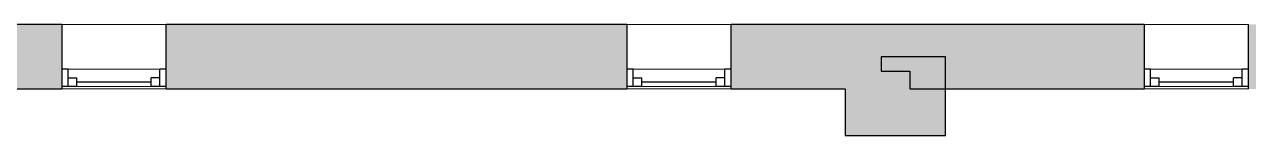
# Model space of a CAD drawing. Header units: inches. Extents: x -529 to 1015, y -2066 to -1239.
# Drawn here: x -45.4 to 201.3, y -1929.9 to -1907.5 of the extents above; entities that cross this region are included whole.
import ezdxf

# ---------------------------------------------------------------- set-up
doc = ezdxf.new("R2010")
doc.units = ezdxf.units.IN
doc.header["$MEASUREMENT"] = 0
for name, color, linetype, lineweight in [('A-GLAZ', 151, 'Continuous', 18), ('A-WALL', 113, 'Continuous', 18), ('A-WALL-PATT', 111, 'Continuous', 18)]:
    doc.layers.add(name, color=color, linetype=linetype, lineweight=lineweight)

# ---------------------------------------------------------------- blocks, each defined once
blk = doc.blocks.new('Window-Double-Hung - 21_ x 42_-5127715-2ND FLOOR - DEMOLITION')
at = {"layer": 'A-GLAZ', "color": 8, "lineweight": 30}
for p, q in [((-10.5, 6.5), (-10.5, -6.5)), ((-10.5, 6), (-7.5, 6)), ((-9.25, 6), (-9.25, 2.5)), ((-7.5, 6), (-7.5, 4.25)), ((-7.5, 5.125), (7.5, 5.125)), ((7.5, 6), (10.5, 6)), ((7.5, 6), (7.5, 4.25)), ((9.25, 6), (9.25, 2.5)), ((10.5, -6.5), (10.5, 6.5)), ((-10.5, 2.5), (-9.25, 2.5)), ((-9.25, 4.25), (-7.5, 4.25)), ((9.25, 4.25), (7.5, 4.25)), ((9.25, 2.5), (10.5, 2.5))]:
    blk.add_line(p, q, dxfattribs=at)
at = {"layer": 'A-GLAZ'}
for p, q in [((10.5, 6.5), (-10.5, 6.5)), ((-10.5, -6.5), (10.5, -6.5))]:
    blk.add_line(p, q, dxfattribs=at)
at = {"layer": 'A-GLAZ', "lineweight": 9}
for p, q in [((-7.5, 6), (7.5, 6)), ((-9.25, 2.5), (9.25, 2.5))]:
    blk.add_line(p, q, dxfattribs=at)

msp = doc.modelspace()

# ---------------------------------------------------------------- hatches: boundary and pattern name
at = {"layer": 'A-WALL-PATT', "lineweight": 9}
h = msp.add_hatch(color=7, dxfattribs=at)
h.paths.add_polyline_path([(335.08, -1920.52), (335.08, -1914.91), (351.7, -1914.91), (351.7, -1907.52), (201.3, -1907.52), (201.3, -1920.52), (295.98, -1920.52)], flags=0)
h.paths.add_polyline_path([(133.05, -1920.52), (180.3, -1920.52), (180.3, -1907.52), (97.05, -1907.52), (97.05, -1920.52), (120.05, -1920.52)], flags=0)
h.paths.add_polyline_path([(76.05, -1920.52), (76.05, -1907.52), (-16.81, -1907.52), (-16.81, -1920.52), (30.58, -1920.52)], flags=0)
h.paths.add_polyline_path([(-37.81, -1920.52), (-37.81, -1907.52), (-235.08, -1907.52), (-235.08, -1920.52), (-73.81, -1920.52), (-73.81, -1916.91), (-64.92, -1916.91), (-64.92, -1920.52)], flags=0)
h.paths.add_polyline_path([(-261.08, -1920.52), (-261.08, -1907.52), (-273.58, -1907.52), (-273.58, -1920.52)], flags=0)
for points in [[(140.26, -1916.91), (140.26, -1914.02), (127.26, -1914.02), (127.26, -1916.91), (133.05, -1916.91)], [(140.26, -1929.91), (140.26, -1916.91), (133.05, -1916.91), (133.05, -1929.91)], [(133.05, -1929.91), (133.05, -1920.52), (120.05, -1920.52), (120.05, -1929.91)]]:
    msp.add_hatch(color=7, dxfattribs=at).paths.add_polyline_path(points, flags=0)

# ---------------------------------------------------------------- linework, layer by layer
at = {"layer": 'A-WALL', "color": 8, "lineweight": 30}
for p, q in [((-37.81, -1907.52), (-102.51, -1907.52)), ((76.05, -1907.52), (-16.81, -1907.52)), ((180.3, -1907.52), (97.05, -1907.52)), ((140.26, -1914.02), (127.26, -1914.02)), ((127.26, -1914.02), (127.26, -1916.91)), ((140.26, -1929.91), (140.26, -1914.02)), ((127.26, -1916.91), (133.05, -1916.91)), ((133.05, -1916.91), (133.05, -1920.52)), ((-64.92, -1920.52), (-37.81, -1920.52)), ((-16.81, -1920.52), (76.05, -1920.52)), ((97.05, -1920.52), (120.05, -1920.52)), ((120.05, -1920.52), (120.05, -1929.91)), ((133.05, -1920.52), (180.3, -1920.52)), ((120.05, -1929.91), (140.26, -1929.91))]:
    msp.add_line(p, q, dxfattribs=at)

# ---------------------------------------------------------------- block references
at = {"layer": 'A-GLAZ', "rotation": 180}
for p in [(-27.31, -1914.02), (86.55, -1914.02), (190.8, -1914.02)]:
    msp.add_blockref('Window-Double-Hung - 21_ x 42_-5127715-2ND FLOOR - DEMOLITION', p, dxfattribs=at)

doc.saveas('drawing.dxf')
